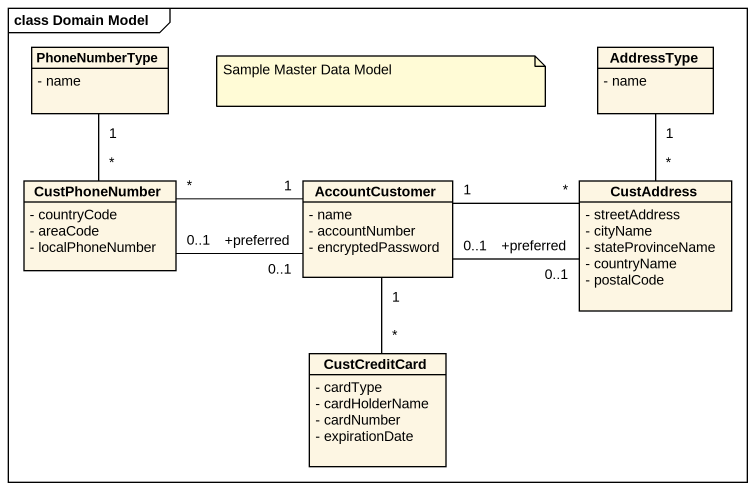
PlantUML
@startuml
mainframe class Domain Model
hide circle
hide empty members
skinparam classAttributeIconSize 0
class PhoneNumberType {
  - name
}
class AddressType {
  - name
}
class CustPhoneNumber {
  - countryCode
  - areaCode
  - localPhoneNumber
}
class AccountCustomer {
  - name
  - accountNumber
  - encryptedPassword
}
class CustAddress {
  - streetAddress
  - cityName
  - stateProvinceName
  - countryName
  - postalCode
}
class CustCreditCard {
  - cardType
  - cardHolderName
  - cardNumber
  - expirationDate
}
PhoneNumberType "1" -- "*" CustPhoneNumber
AddressType "1" -- "*" CustAddress
CustPhoneNumber "0..1" -right- "+preferred\n0..1" AccountCustomer
AccountCustomer "1" -left- "*" CustPhoneNumber
AccountCustomer "0..1" -right- "+preferred\n0..1" CustAddress
AccountCustomer "1" -right- "*" CustAddress
AccountCustomer "1" -- "*" CustCreditCard
note as N1
  Sample Master Data Model
end note
@enduml
